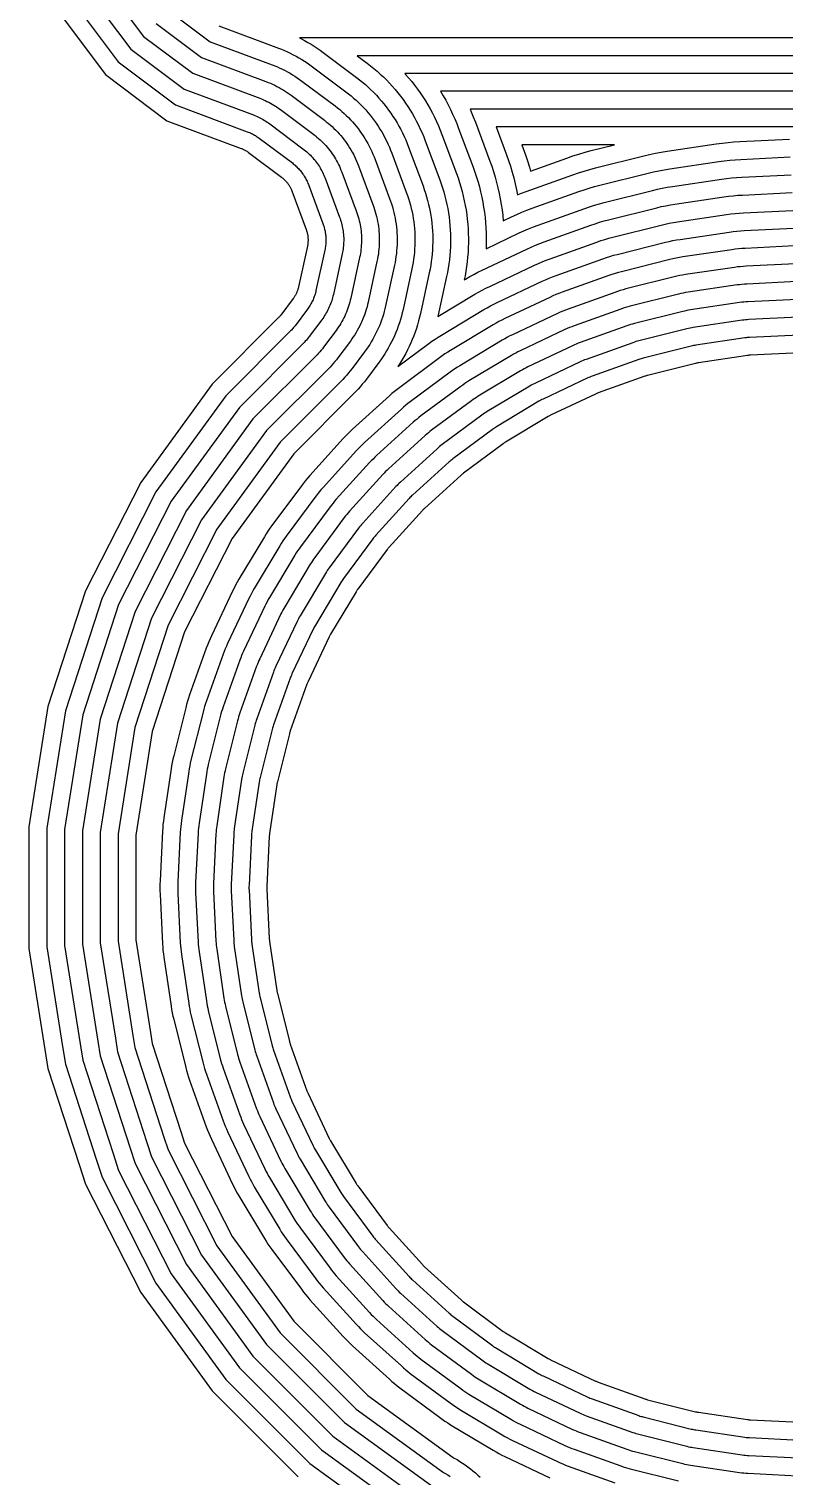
# Model space of a CAD drawing. Header units: metres. Extents: x 129.5 to 156.5, y -104.5 to -85.4.
# Drawn here: x 131.451 to 132.723, y -92.938 to -90.503 of the extents above; entities that cross this region are included whole.
import ezdxf

# ---------------------------------------------------------------- set-up
doc = ezdxf.new("R2010")
doc.units = ezdxf.units.M

msp = doc.modelspace()

# ---------------------------------------------------------------- linework, layer by layer
for points in [[(131.5557, -90.4471), (131.623, -90.537), (131.7129, -90.6043), (131.8295, -90.6477), (131.832, -90.6487), (131.8344, -90.6497), (131.8368, -90.6508), (131.8391, -90.6519), (131.8415, -90.653), (131.8438, -90.6543), (131.8461, -90.6555), (131.8483, -90.6569), (131.8506, -90.6583), (131.8527, -90.6597), (131.8549, -90.6612), (131.857, -90.6628), (131.9129, -90.7046), (131.9151, -90.7063), (131.9172, -90.708), (131.9193, -90.7098), (131.9213, -90.7116), (131.9233, -90.7135), (131.9253, -90.7154), (131.9272, -90.7174), (131.929, -90.7194), (131.9308, -90.7214), (131.9326, -90.7235), (131.9342, -90.7257), (131.9359, -90.7279), (131.9375, -90.7301), (131.939, -90.7324), (131.9405, -90.7347), (131.9419, -90.737), (131.9432, -90.7394), (131.9445, -90.7418), (131.9458, -90.7442), (131.9469, -90.7467), (131.948, -90.7492), (131.9491, -90.7517), (131.9501, -90.7542), (131.9745, -90.8197), (131.9754, -90.8223), (131.9763, -90.8249), (131.9771, -90.8275), (131.9778, -90.8301), (131.9785, -90.8328), (131.9791, -90.8354), (131.9796, -90.8381), (131.9801, -90.8408), (131.9805, -90.8435), (131.9808, -90.8462), (131.981, -90.8489), (131.9812, -90.8517), (131.9814, -90.8544), (131.9814, -90.8571), (131.9814, -90.8599), (131.9813, -90.8626), (131.9812, -90.8653), (131.981, -90.868), (131.9807, -90.8708), (131.9804, -90.8735), (131.9799, -90.8762), (131.9795, -90.8788), (131.9789, -90.8815), (131.9641, -90.9498), (131.9634, -90.9525), (131.9628, -90.9552), (131.962, -90.9579), (131.9612, -90.9605), (131.9603, -90.9631), (131.9593, -90.9657), (131.9583, -90.9683), (131.9572, -90.9708), (131.9561, -90.9734), (131.9548, -90.9759), (131.9536, -90.9783), (131.9522, -90.9807), (131.9508, -90.9831), (131.9494, -90.9855), (131.9479, -90.9878), (131.9463, -90.9901), (131.9446, -90.9923), (131.9235, -91.0206), (131.9219, -91.0227), (131.9203, -91.0247), (131.9186, -91.0267), (131.9168, -91.0287), (131.915, -91.0306), (131.9132, -91.0325), (131.8058, -91.1399), (131.691, -91.2978), (131.6024, -91.4718), (131.542, -91.6575), (131.5115, -91.8504), (131.5115, -92.0456), (131.5377, -92.211), (131.542, -92.2385), (131.5931, -92.3957), (131.6024, -92.4242), (131.691, -92.5982), (131.8058, -92.7561), (131.9439, -92.8942), (132.1018, -93.009)], [(131.5823, -90.4325), (131.6445, -90.5155), (131.7274, -90.5777), (131.84, -90.6196), (131.8431, -90.6208), (131.8462, -90.6221), (131.8492, -90.6235), (131.8523, -90.6249), (131.8552, -90.6264), (131.8582, -90.6279), (131.8611, -90.6296), (131.8639, -90.6313), (131.8668, -90.633), (131.8696, -90.6349), (131.8723, -90.6368), (131.875, -90.6387), (131.9309, -90.6806), (131.9337, -90.6827), (131.9364, -90.6849), (131.939, -90.6872), (131.9416, -90.6895), (131.9441, -90.6919), (131.9466, -90.6943), (131.949, -90.6968), (131.9514, -90.6994), (131.9537, -90.702), (131.9559, -90.7047), (131.958, -90.7074), (131.9601, -90.7102), (131.9621, -90.713), (131.9641, -90.7159), (131.966, -90.7188), (131.9677, -90.7218), (131.9695, -90.7248), (131.9711, -90.7279), (131.9727, -90.731), (131.9742, -90.7341), (131.9756, -90.7373), (131.9769, -90.7405), (131.9782, -90.7438), (132.0026, -90.8092), (132.0038, -90.8125), (132.0049, -90.8158), (132.0059, -90.8191), (132.0068, -90.8225), (132.0077, -90.8258), (132.0084, -90.8292), (132.0091, -90.8326), (132.0097, -90.8361), (132.0102, -90.8395), (132.0106, -90.843), (132.0109, -90.8464), (132.0112, -90.8499), (132.0114, -90.8534), (132.0114, -90.8568), (132.0114, -90.8603), (132.0113, -90.8638), (132.0111, -90.8673), (132.0109, -90.8707), (132.0105, -90.8742), (132.0101, -90.8776), (132.0095, -90.8811), (132.0089, -90.8845), (132.0082, -90.8879), (131.9934, -90.9562), (131.9926, -90.9596), (131.9917, -90.963), (131.9907, -90.9664), (131.9897, -90.9698), (131.9886, -90.9731), (131.9873, -90.9764), (131.986, -90.9797), (131.9847, -90.983), (131.9832, -90.9862), (131.9816, -90.9893), (131.98, -90.9925), (131.9783, -90.9956), (131.9765, -90.9986), (131.9747, -91.0016), (131.9727, -91.0046), (131.9707, -91.0075), (131.9687, -91.0103), (131.9475, -91.0386), (131.9455, -91.0412), (131.9434, -91.0438), (131.9412, -91.0464), (131.939, -91.0488), (131.9368, -91.0513), (131.9344, -91.0537), (131.8287, -91.1594), (131.7167, -91.3136), (131.6302, -91.4833), (131.5713, -91.6645), (131.5415, -91.8527), (131.5415, -92.0433), (131.5673, -92.2063), (131.5713, -92.2315), (131.6217, -92.3864), (131.6302, -92.4127), (131.7167, -92.5824), (131.8287, -92.7366), (131.9634, -92.8713), (132.1176, -92.9833)], [(131.5025, -90.4761), (131.5802, -90.5798), (131.6839, -90.6575), (131.8086, -90.704), (131.8097, -90.7044), (131.8108, -90.7048), (131.8119, -90.7053), (131.8129, -90.7058), (131.814, -90.7064), (131.815, -90.7069), (131.8161, -90.7075), (131.8171, -90.7081), (131.8181, -90.7087), (131.8191, -90.7094), (131.8201, -90.7101), (131.821, -90.7108), (131.877, -90.7527), (131.878, -90.7534), (131.8789, -90.7542), (131.8799, -90.755), (131.8808, -90.7558), (131.8817, -90.7567), (131.8826, -90.7575), (131.8835, -90.7584), (131.8843, -90.7594), (131.8851, -90.7603), (131.8859, -90.7612), (131.8867, -90.7622), (131.8874, -90.7632), (131.8881, -90.7642), (131.8888, -90.7653), (131.8895, -90.7663), (131.8901, -90.7674), (131.8908, -90.7684), (131.8913, -90.7695), (131.8919, -90.7706), (131.8924, -90.7718), (131.8929, -90.7729), (131.8934, -90.774), (131.8939, -90.7752), (131.9183, -90.8407), (131.9187, -90.8418), (131.9191, -90.843), (131.9195, -90.8442), (131.9198, -90.8454), (131.9201, -90.8466), (131.9204, -90.8478), (131.9206, -90.849), (131.9208, -90.8503), (131.921, -90.8515), (131.9211, -90.8527), (131.9213, -90.854), (131.9213, -90.8552), (131.9214, -90.8564), (131.9214, -90.8577), (131.9214, -90.8589), (131.9214, -90.8602), (131.9213, -90.8614), (131.9212, -90.8626), (131.9211, -90.8639), (131.9209, -90.8651), (131.9208, -90.8663), (131.9205, -90.8676), (131.9203, -90.8688), (131.9054, -90.937), (131.9052, -90.9383), (131.9048, -90.9395), (131.9045, -90.9407), (131.9041, -90.9419), (131.9037, -90.9431), (131.9033, -90.9443), (131.9028, -90.9455), (131.9023, -90.9466), (131.9018, -90.9478), (131.9012, -90.9489), (131.9007, -90.95), (131.9001, -90.9511), (131.8994, -90.9522), (131.8988, -90.9533), (131.8981, -90.9543), (131.8974, -90.9554), (131.8966, -90.9564), (131.8755, -90.9846), (131.8747, -90.9856), (131.874, -90.9865), (131.8732, -90.9874), (131.8724, -90.9883), (131.8716, -90.9892), (131.8708, -90.99), (131.76, -91.1008), (131.6397, -91.2664), (131.5468, -91.4488), (131.4835, -91.6435), (131.4515, -91.8456), (131.4515, -92.0504), (131.4784, -92.2204), (131.4835, -92.2525), (131.5361, -92.4142), (131.5468, -92.4472), (131.6397, -92.6296), (131.76, -92.7952), (131.9048, -92.94)], [(131.5291, -90.4616), (131.6016, -90.5584), (131.6984, -90.6309), (131.819, -90.6759), (131.8208, -90.6765), (131.8226, -90.6773), (131.8243, -90.678), (131.826, -90.6789), (131.8277, -90.6797), (131.8294, -90.6806), (131.8311, -90.6815), (131.8327, -90.6825), (131.8343, -90.6835), (131.8359, -90.6846), (131.8375, -90.6856), (131.839, -90.6868), (131.895, -90.7286), (131.8965, -90.7298), (131.8981, -90.7311), (131.8996, -90.7324), (131.9011, -90.7337), (131.9025, -90.7351), (131.9039, -90.7365), (131.9053, -90.7379), (131.9067, -90.7394), (131.908, -90.7409), (131.9092, -90.7424), (131.9105, -90.7439), (131.9116, -90.7455), (131.9128, -90.7472), (131.9139, -90.7488), (131.915, -90.7505), (131.916, -90.7522), (131.917, -90.7539), (131.9179, -90.7557), (131.9188, -90.7574), (131.9197, -90.7592), (131.9205, -90.761), (131.9213, -90.7629), (131.922, -90.7647), (131.9464, -90.8302), (131.9471, -90.8321), (131.9477, -90.8339), (131.9483, -90.8358), (131.9488, -90.8378), (131.9493, -90.8397), (131.9497, -90.8416), (131.9501, -90.8436), (131.9504, -90.8455), (131.9507, -90.8475), (131.951, -90.8495), (131.9512, -90.8514), (131.9513, -90.8534), (131.9514, -90.8554), (131.9514, -90.8574), (131.9514, -90.8594), (131.9514, -90.8614), (131.9513, -90.8634), (131.9511, -90.8653), (131.9509, -90.8673), (131.9507, -90.8693), (131.9504, -90.8712), (131.95, -90.8732), (131.9496, -90.8751), (131.9348, -90.9434), (131.9343, -90.9454), (131.9338, -90.9473), (131.9332, -90.9493), (131.9326, -90.9512), (131.932, -90.9531), (131.9313, -90.955), (131.9306, -90.9569), (131.9298, -90.9587), (131.9289, -90.9606), (131.928, -90.9624), (131.9271, -90.9642), (131.9261, -90.9659), (131.9251, -90.9677), (131.9241, -90.9694), (131.923, -90.9711), (131.9218, -90.9727), (131.9206, -90.9744), (131.8995, -91.0026), (131.8983, -91.0041), (131.8971, -91.0056), (131.8959, -91.0071), (131.8946, -91.0085), (131.8933, -91.0099), (131.892, -91.0112), (131.7829, -91.1203), (131.6654, -91.2821), (131.5746, -91.4603), (131.5128, -91.6505), (131.4815, -91.848), (131.4815, -92.048), (131.5081, -92.2157), (131.5128, -92.2455), (131.5646, -92.4049), (131.5746, -92.4357), (131.6654, -92.6139), (131.7829, -92.7757), (131.9243, -92.9171), (132.0861, -93.0346)], [(131.6873, -90.4727), (131.7565, -90.5245), (131.861, -90.5634), (131.8654, -90.5651), (131.8698, -90.567), (131.8742, -90.5689), (131.8785, -90.5709), (131.8827, -90.573), (131.8869, -90.5753), (131.8911, -90.5776), (131.8952, -90.58), (131.8992, -90.5826), (131.9032, -90.5852), (131.9071, -90.5879), (131.9109, -90.5907), (131.9669, -90.6326), (131.9708, -90.6356), (131.9747, -90.6387), (131.9785, -90.6419), (131.9822, -90.6452), (131.9858, -90.6486), (131.9893, -90.6521), (131.9928, -90.6557), (131.9961, -90.6594), (131.9994, -90.6631), (132.0025, -90.6669), (132.0056, -90.6708), (132.0086, -90.6748), (132.0115, -90.6789), (132.0143, -90.683), (132.0169, -90.6872), (132.0195, -90.6914), (132.022, -90.6957), (132.0243, -90.7001), (132.0266, -90.7045), (132.0287, -90.709), (132.0307, -90.7136), (132.0326, -90.7182), (132.0344, -90.7228), (132.0588, -90.7883), (132.0605, -90.7929), (132.0621, -90.7976), (132.0635, -90.8024), (132.0648, -90.8072), (132.066, -90.812), (132.0671, -90.8168), (132.0681, -90.8217), (132.0689, -90.8266), (132.0697, -90.8315), (132.0703, -90.8365), (132.0707, -90.8414), (132.0711, -90.8464), (132.0713, -90.8513), (132.0714, -90.8563), (132.0714, -90.8612), (132.0713, -90.8662), (132.071, -90.8712), (132.0706, -90.8761), (132.0701, -90.8811), (132.0695, -90.886), (132.0687, -90.8909), (132.0679, -90.8958), (132.0669, -90.9007), (132.052, -90.9689), (132.0509, -90.9738), (132.0496, -90.9787), (132.0482, -90.9836), (132.0467, -90.9884), (132.0451, -90.9932), (132.0434, -90.9979), (132.0415, -91.0026), (132.0395, -91.0072), (132.0374, -91.0118), (132.0352, -91.0163), (132.0329, -91.0208), (132.0305, -91.0252), (132.0279, -91.0296), (132.0253, -91.0338), (132.0225, -91.0381), (132.0197, -91.0422), (132.0167, -91.0463), (131.9955, -91.0745), (131.9926, -91.0783), (131.9897, -91.082), (131.9866, -91.0856), (131.9834, -91.0892), (131.9802, -91.0927), (131.9769, -91.0961), (131.8744, -91.1985), (131.768, -91.345), (131.6858, -91.5064), (131.6298, -91.6786), (131.6015, -91.8575), (131.6015, -92.0385), (131.6266, -92.1969), (131.6298, -92.2174), (131.6787, -92.3679), (131.6858, -92.3896), (131.768, -92.551), (131.8744, -92.6975), (132.0025, -92.8256), (132.1495, -92.9324), (132.1527, -92.9341), (132.1568, -92.9365), (132.1608, -92.939)], [(131.6659, -90.4941), (131.742, -90.5511), (131.8505, -90.5915), (131.8543, -90.593), (131.858, -90.5945), (131.8617, -90.5962), (131.8654, -90.5979), (131.869, -90.5997), (131.8726, -90.6016), (131.8761, -90.6036), (131.8796, -90.6056), (131.883, -90.6078), (131.8864, -90.61), (131.8897, -90.6123), (131.893, -90.6147), (131.9489, -90.6566), (131.9522, -90.6592), (131.9555, -90.6618), (131.9587, -90.6645), (131.9619, -90.6674), (131.965, -90.6703), (131.968, -90.6732), (131.9709, -90.6763), (131.9737, -90.6794), (131.9765, -90.6826), (131.9792, -90.6858), (131.9818, -90.6891), (131.9844, -90.6925), (131.9868, -90.6959), (131.9892, -90.6994), (131.9914, -90.703), (131.9936, -90.7066), (131.9957, -90.7103), (131.9977, -90.714), (131.9996, -90.7178), (132.0014, -90.7216), (132.0032, -90.7254), (132.0048, -90.7293), (132.0063, -90.7333), (132.0307, -90.7987), (132.0321, -90.8027), (132.0335, -90.8067), (132.0347, -90.8108), (132.0358, -90.8148), (132.0368, -90.8189), (132.0378, -90.823), (132.0386, -90.8272), (132.0393, -90.8313), (132.0399, -90.8355), (132.0404, -90.8397), (132.0408, -90.8439), (132.0411, -90.8481), (132.0413, -90.8523), (132.0414, -90.8566), (132.0414, -90.8608), (132.0413, -90.865), (132.0411, -90.8692), (132.0407, -90.8734), (132.0403, -90.8776), (132.0398, -90.8818), (132.0391, -90.886), (132.0384, -90.8901), (132.0375, -90.8943), (132.0227, -90.9626), (132.0217, -90.9667), (132.0207, -90.9709), (132.0195, -90.975), (132.0182, -90.9791), (132.0168, -90.9831), (132.0154, -90.9872), (132.0138, -90.9911), (132.0121, -90.9951), (132.0103, -90.999), (132.0084, -91.0028), (132.0065, -91.0066), (132.0044, -91.0104), (132.0022, -91.0141), (132, -91.0177), (131.9976, -91.0213), (131.9952, -91.0248), (131.9927, -91.0283), (131.9715, -91.0565), (131.9691, -91.0598), (131.9665, -91.0629), (131.9639, -91.066), (131.9612, -91.069), (131.9585, -91.072), (131.9556, -91.0749), (131.8516, -91.179), (131.7423, -91.3293), (131.658, -91.4948), (131.6006, -91.6716), (131.5715, -91.8551), (131.5715, -92.0409), (131.597, -92.2016), (131.6006, -92.2244), (131.6502, -92.3771), (131.658, -92.4012), (131.7423, -92.5667), (131.8516, -92.717), (131.983, -92.8484), (132.1335, -92.9578)], [(131.771, -90.4979), (131.8715, -90.5353), (131.8766, -90.5373), (131.8816, -90.5394), (131.8866, -90.5416), (131.8916, -90.5439), (131.8965, -90.5464), (131.9013, -90.5489), (131.9061, -90.5516), (131.9108, -90.5544), (131.9154, -90.5573), (131.92, -90.5603), (131.9245, -90.5635), (131.9289, -90.5667), (131.9848, -90.6086), (131.9894, -90.612), (131.9938, -90.6156), (131.9982, -90.6193), (132.0024, -90.6231), (132.0066, -90.627), (132.0107, -90.6311), (132.0146, -90.6352), (132.0185, -90.6394), (132.0222, -90.6437), (132.0259, -90.6481), (132.0294, -90.6526), (132.0328, -90.6571), (132.0361, -90.6618), (132.0393, -90.6665), (132.0424, -90.6714), (132.0454, -90.6762), (132.0482, -90.6812), (132.0509, -90.6862), (132.0535, -90.6913), (132.0559, -90.6965), (132.0583, -90.7017), (132.0605, -90.707), (132.0625, -90.7123), (132.0869, -90.7778), (132.0889, -90.7831), (132.0907, -90.7886), (132.0923, -90.794), (132.0938, -90.7995), (132.0952, -90.8051), (132.0965, -90.8107), (132.0976, -90.8163), (132.0986, -90.8219), (132.0994, -90.8275), (132.1001, -90.8332), (132.1006, -90.8389), (132.101, -90.8446), (132.1013, -90.8503), (132.1014, -90.856), (132.1014, -90.8617), (132.1012, -90.8674), (132.1009, -90.8731), (132.1005, -90.8788), (132.0999, -90.8845), (132.0992, -90.8902), (132.0983, -90.8958), (132.0973, -90.9014), (132.0962, -90.907), (132.0813, -90.9753), (132.08, -90.981), (132.0786, -90.9866), (132.077, -90.9921), (132.0753, -90.9977), (132.0734, -91.0032), (132.0714, -91.0086), (132.0693, -91.014), (132.067, -91.0193), (132.0646, -91.0246), (132.062, -91.0298), (132.0594, -91.0349), (132.0566, -91.04), (132.0536, -91.045), (132.0506, -91.0499), (132.0474, -91.0548), (132.0441, -91.0596), (132.0407, -91.0643), (132.0196, -91.0925), (132.0162, -91.0968), (132.0128, -91.1011), (132.0093, -91.1053), (132.0056, -91.1094), (132.0019, -91.1134), (131.9981, -91.1173), (131.8973, -91.218), (131.7937, -91.3607), (131.7136, -91.5179), (131.6591, -91.6856), (131.6315, -91.8598), (131.6315, -92.0362), (131.6562, -92.1922), (131.6591, -92.2104), (131.7072, -92.3586), (131.7136, -92.3781), (131.7937, -92.5353), (131.8973, -92.678), (132.022, -92.8027), (132.1657, -92.907), (132.1675, -92.9081), (132.1723, -92.9108), (132.1769, -92.9137), (132.1815, -92.9167), (132.186, -92.9198), (132.1904, -92.923), (132.1948, -92.9263), (132.1991, -92.9297), (132.2033, -92.9333), (132.2074, -92.9369), (132.2114, -92.9406)], [(131.9068, -90.518), (131.9102, -90.5197), (131.9157, -90.5226), (131.9211, -90.5256), (131.9264, -90.5288), (131.9316, -90.5321), (131.9368, -90.5355), (131.9419, -90.539), (131.9469, -90.5427), (132.0028, -90.5845), (132.0079, -90.5885), (132.013, -90.5925), (132.0179, -90.5967), (132.0227, -90.601), (132.0274, -90.6054), (132.032, -90.61), (132.0365, -90.6146), (132.0408, -90.6194), (132.0451, -90.6243), (132.0492, -90.6292), (132.0532, -90.6343), (132.0571, -90.6395), (132.0608, -90.6447), (132.0644, -90.6501), (132.0679, -90.6555), (132.0712, -90.6611), (132.0744, -90.6667), (132.0775, -90.6723), (132.0804, -90.6781), (132.0832, -90.6839), (132.0858, -90.6898), (132.0883, -90.6958), (132.0906, -90.7018), (132.115, -90.7673), (132.1172, -90.7734), (132.1193, -90.7795), (132.1211, -90.7857), (132.1228, -90.7919), (132.1244, -90.7982), (132.1258, -90.8045), (132.1271, -90.8108), (132.1282, -90.8172), (132.1291, -90.8235), (132.1299, -90.8299), (132.1305, -90.8364), (132.131, -90.8428), (132.1313, -90.8493), (132.1314, -90.8557), (132.1314, -90.8622), (132.1312, -90.8686), (132.1309, -90.8751), (132.1304, -90.8815), (132.1297, -90.8879), (132.1289, -90.8943), (132.1279, -90.9007), (132.1268, -90.9071), (132.1255, -90.9134), (132.1106, -90.9817), (132.1092, -90.9881), (132.1075, -90.9944), (132.1057, -91.0007), (132.1038, -91.007), (132.1017, -91.0132), (132.0994, -91.0193), (132.097, -91.0254), (132.0944, -91.0314), (132.0917, -91.0374), (132.0888, -91.0433), (132.0858, -91.0491), (132.0827, -91.0548), (132.0793, -91.0605), (132.0759, -91.0661), (132.0725, -91.0713), (132.1249, -91.0324), (132.1301, -91.0287), (132.1353, -91.0251), (132.1407, -91.0216), (132.1461, -91.0182), (132.2176, -90.9754), (132.2232, -90.9721), (132.2287, -90.9691), (132.2344, -90.9661), (132.2401, -90.9633), (132.3156, -90.9277), (132.3214, -90.925), (132.3272, -90.9225), (132.3331, -90.9201), (132.3391, -90.9179), (132.4177, -90.8898), (132.4237, -90.8877), (132.4298, -90.8858), (132.4359, -90.884), (132.4421, -90.8824), (132.523, -90.8621), (132.5292, -90.8607), (132.5354, -90.8593), (132.5417, -90.8582), (132.548, -90.8571), (132.6305, -90.8449), (132.6369, -90.844), (132.6432, -90.8433), (132.6496, -90.8428), (132.6559, -90.8424), (132.7392, -90.8383)], [(133.5972, -90.518), (131.9068, -90.518)], [(132.0041, -90.548), (132.0208, -90.5605), (132.0265, -90.5649), (132.0321, -90.5694), (132.0376, -90.5741), (132.043, -90.5789), (132.0482, -90.5838), (132.0533, -90.5889), (132.0583, -90.5941), (132.0632, -90.5994), (132.0679, -90.6048), (132.0725, -90.6104), (132.077, -90.616), (132.0813, -90.6218), (132.0855, -90.6277), (132.0895, -90.6336), (132.0934, -90.6397), (132.0971, -90.6459), (132.1007, -90.6521), (132.1041, -90.6585), (132.1073, -90.6649), (132.1104, -90.6714), (132.1134, -90.678), (132.1161, -90.6846), (132.1187, -90.6913), (132.1431, -90.7568), (132.1456, -90.7636), (132.1478, -90.7704), (132.1499, -90.7773), (132.1519, -90.7842), (132.1536, -90.7912), (132.1552, -90.7983), (132.1566, -90.8053), (132.1578, -90.8124), (132.1589, -90.8195), (132.1597, -90.8267), (132.1604, -90.8339), (132.1609, -90.841), (132.1613, -90.8482), (132.1614, -90.8554), (132.1614, -90.8626), (132.1612, -90.8698), (132.1608, -90.877), (132.1603, -90.8842), (132.1595, -90.8914), (132.1586, -90.8985), (132.1575, -90.9056), (132.1562, -90.9127), (132.1548, -90.9198), (132.1402, -90.9868), (132.2022, -90.9496), (132.2084, -90.946), (132.2146, -90.9426), (132.2209, -90.9393), (132.2273, -90.9362), (132.3027, -90.9005), (132.3092, -90.8976), (132.3157, -90.8948), (132.3223, -90.8921), (132.329, -90.8897), (132.4076, -90.8616), (132.4143, -90.8592), (132.4211, -90.8571), (132.4279, -90.8551), (132.4348, -90.8533), (132.5157, -90.833), (132.5226, -90.8314), (132.5296, -90.8299), (132.5366, -90.8286), (132.5436, -90.8275), (132.6261, -90.8152), (132.6332, -90.8143), (132.6403, -90.8135), (132.6474, -90.8129), (132.6545, -90.8124), (132.7378, -90.8083)], [(133.4927, -90.548), (132.0041, -90.548)], [(132.0843, -90.578), (132.0856, -90.5794), (132.0908, -90.5854), (132.0959, -90.5915), (132.1008, -90.5977), (132.1055, -90.6041), (132.1102, -90.6106), (132.1146, -90.6172), (132.1189, -90.6239), (132.123, -90.6307), (132.1269, -90.6376), (132.1307, -90.6446), (132.1343, -90.6517), (132.1377, -90.6588), (132.1409, -90.6661), (132.144, -90.6734), (132.1468, -90.6809), (132.1713, -90.7463), (132.1739, -90.7538), (132.1764, -90.7613), (132.1787, -90.7689), (132.1809, -90.7766), (132.1828, -90.7843), (132.1845, -90.7921), (132.1861, -90.7999), (132.1874, -90.8077), (132.1886, -90.8156), (132.1895, -90.8234), (132.1903, -90.8314), (132.1909, -90.8393), (132.1912, -90.8472), (132.1914, -90.8552), (132.1914, -90.8631), (132.1912, -90.8711), (132.1908, -90.879), (132.1901, -90.8869), (132.1893, -90.8948), (132.1883, -90.9027), (132.1871, -90.9106), (132.1857, -90.9184), (132.1843, -90.9254), (132.1868, -90.9239), (132.1936, -90.9199), (132.2005, -90.9162), (132.2074, -90.9125), (132.2145, -90.9091), (132.2899, -90.8734), (132.297, -90.8702), (132.3043, -90.8671), (132.3116, -90.8641), (132.3189, -90.8614), (132.3975, -90.8333), (132.4049, -90.8308), (132.4124, -90.8284), (132.4199, -90.8262), (132.4275, -90.8242), (132.5084, -90.8039), (132.5161, -90.8021), (132.5237, -90.8005), (132.5315, -90.799), (132.5392, -90.7978), (132.6217, -90.7856), (132.6295, -90.7845), (132.6373, -90.7836), (132.6451, -90.783), (132.653, -90.7825), (132.7363, -90.7784)], [(133.4242, -90.578), (132.0843, -90.578)], [(133.3643, -90.608), (132.1443, -90.608), (132.1444, -90.608), (132.1488, -90.6155), (132.1532, -90.623), (132.1573, -90.6307), (132.1612, -90.6384), (132.1649, -90.6463), (132.1685, -90.6542), (132.1718, -90.6623), (132.1749, -90.6704), (132.1994, -90.7358), (132.2023, -90.744), (132.205, -90.7523), (132.2076, -90.7606), (132.2099, -90.769), (132.212, -90.7774), (132.2139, -90.7859), (132.2156, -90.7944), (132.2171, -90.803), (132.2183, -90.8116), (132.2194, -90.8202), (132.2202, -90.8288), (132.2208, -90.8375), (132.2212, -90.8462), (132.2214, -90.8549), (132.2214, -90.8636), (132.2211, -90.8723), (132.2211, -90.8728), (132.2771, -90.8463), (132.2849, -90.8427), (132.2928, -90.8393), (132.3008, -90.8362), (132.3088, -90.8332), (132.3873, -90.8051), (132.3955, -90.8023), (132.4037, -90.7997), (132.4119, -90.7973), (132.4202, -90.7951), (132.5011, -90.7748), (132.5095, -90.7728), (132.5179, -90.7711), (132.5263, -90.7695), (132.5348, -90.7681), (132.6173, -90.7559), (132.6258, -90.7547), (132.6344, -90.7538), (132.6429, -90.753), (132.6515, -90.7525), (132.7348, -90.7484)], [(133.3085, -90.638), (132.1941, -90.638), (132.196, -90.6424), (132.1996, -90.6511), (132.2031, -90.6599), (132.2275, -90.7253), (132.2307, -90.7342), (132.2336, -90.7432), (132.2364, -90.7522), (132.2389, -90.7613), (132.2412, -90.7705), (132.2432, -90.7797), (132.2451, -90.7889), (132.2467, -90.7982), (132.2481, -90.8076), (132.2492, -90.8169), (132.2501, -90.8259), (132.2642, -90.8192), (132.2727, -90.8153), (132.2813, -90.8116), (132.29, -90.8082), (132.2987, -90.8049), (132.3772, -90.7768), (132.3861, -90.7738), (132.3949, -90.771), (132.4039, -90.7684), (132.4129, -90.766), (132.4938, -90.7457), (132.5029, -90.7436), (132.512, -90.7416), (132.5212, -90.7399), (132.5304, -90.7384), (132.6129, -90.7262), (132.6222, -90.725), (132.6314, -90.7239), (132.6407, -90.7231), (132.65, -90.7226), (132.7334, -90.7185)], [(133.2608, -90.668), (132.2381, -90.668), (132.2556, -90.7149), (132.259, -90.7244), (132.2622, -90.7341), (132.2652, -90.7439), (132.2679, -90.7537), (132.2704, -90.7635), (132.2726, -90.7735), (132.2743, -90.7821), (132.2792, -90.7802), (132.2886, -90.7767), (132.3671, -90.7486), (132.3766, -90.7453), (132.3862, -90.7423), (132.3959, -90.7395), (132.4056, -90.7369), (132.4866, -90.7166), (132.4963, -90.7143), (132.5062, -90.7122), (132.5161, -90.7104), (132.526, -90.7088), (132.6085, -90.6965), (132.6185, -90.6952), (132.6285, -90.6941), (132.6385, -90.6932), (132.6486, -90.6926), (132.7319, -90.6885)], [(132.2813, -90.698), (132.2837, -90.7044), (132.2874, -90.7147), (132.2908, -90.725), (132.294, -90.7355), (132.2959, -90.7422), (132.357, -90.7203), (132.3672, -90.7168), (132.3775, -90.7135), (132.3879, -90.7105), (132.3983, -90.7078), (132.4374, -90.698), (132.2813, -90.698)], [(132.7407, -90.8683), (132.6574, -90.8724), (132.6518, -90.8727), (132.6461, -90.8732), (132.6405, -90.8738), (132.6349, -90.8746), (132.5524, -90.8868), (132.5469, -90.8877), (132.5413, -90.8888), (132.5358, -90.8899), (132.5303, -90.8912), (132.4494, -90.9115), (132.4439, -90.9129), (132.4385, -90.9145), (132.4331, -90.9162), (132.4278, -90.918), (132.3492, -90.9461), (132.3439, -90.9481), (132.3387, -90.9502), (132.3335, -90.9524), (132.3284, -90.9548), (132.253, -90.9904), (132.2479, -90.9929), (132.2429, -90.9955), (132.2379, -90.9982), (132.2331, -91.0011), (132.1615, -91.044), (132.1567, -91.0469), (132.152, -91.05), (132.1473, -91.0532), (132.1428, -91.0565), (132.0758, -91.1062), (132.0713, -91.1096), (132.0669, -91.1131), (132.0625, -91.1168), (132.0583, -91.1205), (131.9965, -91.1765), (131.9924, -91.1804), (131.9883, -91.1843), (131.9844, -91.1884), (131.9805, -91.1925), (131.9245, -91.2543), (131.9208, -91.2585), (131.9171, -91.2629), (131.9136, -91.2673), (131.9102, -91.2718), (131.8605, -91.3388), (131.8572, -91.3433), (131.854, -91.348), (131.8509, -91.3527), (131.848, -91.3575), (131.8051, -91.4291), (131.8022, -91.4339), (131.7995, -91.4389), (131.7969, -91.4439), (131.7944, -91.449), (131.7588, -91.5244), (131.7564, -91.5295), (131.7542, -91.5347), (131.7521, -91.5399), (131.7501, -91.5452), (131.722, -91.6238), (131.7202, -91.6291), (131.7185, -91.6345), (131.7169, -91.6399), (131.7155, -91.6454), (131.6952, -91.7263), (131.6939, -91.7318), (131.6928, -91.7373), (131.6917, -91.7429), (131.6908, -91.7484), (131.6786, -91.8309), (131.6778, -91.8365), (131.6772, -91.8421), (131.6767, -91.8478), (131.6764, -91.8534), (131.6723, -91.9367), (131.6721, -91.9424), (131.672, -91.948), (131.6721, -91.9536), (131.6723, -91.9593), (131.6764, -92.0426), (131.6767, -92.0482), (131.6772, -92.0539), (131.6778, -92.0595), (131.6786, -92.0651), (131.6908, -92.1476), (131.6917, -92.1531), (131.6928, -92.1587), (131.6939, -92.1642), (131.6952, -92.1697), (131.7155, -92.2506), (131.7169, -92.2561), (131.7185, -92.2615), (131.7202, -92.2669), (131.722, -92.2722), (131.7501, -92.3508), (131.7521, -92.3561), (131.7542, -92.3613), (131.7564, -92.3665), (131.7588, -92.3716), (131.7944, -92.447), (131.7969, -92.4521), (131.7995, -92.4571), (131.8022, -92.4621), (131.8051, -92.4669), (131.848, -92.5385), (131.8509, -92.5433), (131.854, -92.548), (131.8572, -92.5527), (131.8605, -92.5572), (131.9102, -92.6242), (131.9136, -92.6287), (131.9171, -92.6331), (131.9208, -92.6375), (131.9245, -92.6417), (131.9805, -92.7035), (131.9844, -92.7076), (131.9883, -92.7117), (131.9924, -92.7156), (131.9965, -92.7195), (132.0583, -92.7755), (132.0625, -92.7792), (132.0669, -92.7829), (132.0713, -92.7864), (132.0758, -92.7898), (132.1428, -92.8395), (132.1473, -92.8428), (132.152, -92.846), (132.1567, -92.8491), (132.1615, -92.852), (132.2331, -92.8949), (132.2379, -92.8978), (132.2429, -92.9005), (132.2479, -92.9031), (132.253, -92.9056), (132.3284, -92.9412)], [(132.7422, -90.8982), (132.6589, -90.9023), (132.654, -90.9026), (132.6491, -90.9031), (132.6442, -90.9036), (132.6393, -90.9043), (132.5568, -90.9165), (132.552, -90.9173), (132.5472, -90.9182), (132.5424, -90.9192), (132.5376, -90.9203), (132.4567, -90.9406), (132.4519, -90.9418), (132.4472, -90.9432), (132.4425, -90.9447), (132.4379, -90.9463), (132.3593, -90.9744), (132.3547, -90.9761), (132.3502, -90.9779), (132.3457, -90.9799), (132.3412, -90.9819), (132.2658, -91.0176), (132.2614, -91.0197), (132.257, -91.022), (132.2527, -91.0243), (132.2485, -91.0268), (132.1769, -91.0697), (132.1728, -91.0723), (132.1687, -91.075), (132.1646, -91.0777), (132.1606, -91.0806), (132.0936, -91.1303), (132.0897, -91.1333), (132.0859, -91.1363), (132.0821, -91.1395), (132.0785, -91.1428), (132.0166, -91.1988), (132.0131, -91.2021), (132.0095, -91.2055), (132.0061, -91.2091), (132.0028, -91.2126), (131.9468, -91.2745), (131.9435, -91.2781), (131.9403, -91.2819), (131.9373, -91.2857), (131.9343, -91.2896), (131.8846, -91.3566), (131.8817, -91.3606), (131.879, -91.3647), (131.8763, -91.3688), (131.8737, -91.3729), (131.8308, -91.4445), (131.8283, -91.4487), (131.826, -91.453), (131.8237, -91.4574), (131.8216, -91.4618), (131.7859, -91.5372), (131.7839, -91.5417), (131.7819, -91.5462), (131.7801, -91.5507), (131.7784, -91.5553), (131.7503, -91.6339), (131.7487, -91.6385), (131.7472, -91.6432), (131.7458, -91.6479), (131.7446, -91.6527), (131.7243, -91.7336), (131.7232, -91.7384), (131.7222, -91.7432), (131.7213, -91.748), (131.7205, -91.7528), (131.7083, -91.8353), (131.7076, -91.8402), (131.7071, -91.8451), (131.7066, -91.85), (131.7063, -91.8549), (131.7022, -91.9382), (131.7021, -91.9431), (131.702, -91.948), (131.7021, -91.9529), (131.7022, -91.9578), (131.7063, -92.0411), (131.7066, -92.046), (131.7071, -92.0509), (131.7076, -92.0558), (131.7083, -92.0607), (131.7205, -92.1432), (131.7213, -92.148), (131.7222, -92.1528), (131.7232, -92.1576), (131.7243, -92.1624), (131.7446, -92.2433), (131.7458, -92.2481), (131.7472, -92.2528), (131.7487, -92.2575), (131.7503, -92.2621), (131.7784, -92.3407), (131.7801, -92.3453), (131.7819, -92.3498), (131.7839, -92.3543), (131.7859, -92.3588), (131.8216, -92.4342), (131.8237, -92.4386), (131.826, -92.443), (131.8283, -92.4473), (131.8308, -92.4515), (131.8737, -92.5231), (131.8763, -92.5272), (131.879, -92.5313), (131.8817, -92.5354), (131.8846, -92.5394), (131.9343, -92.6064), (131.9373, -92.6103), (131.9403, -92.6141), (131.9435, -92.6179), (131.9468, -92.6215), (132.0028, -92.6834), (132.0061, -92.6869), (132.0095, -92.6905), (132.0131, -92.6939), (132.0166, -92.6972), (132.0785, -92.7532), (132.0821, -92.7565), (132.0859, -92.7597), (132.0897, -92.7627), (132.0936, -92.7657), (132.1606, -92.8154), (132.1646, -92.8183), (132.1687, -92.821), (132.1728, -92.8237), (132.1769, -92.8263), (132.2485, -92.8692), (132.2527, -92.8717), (132.257, -92.874), (132.2614, -92.8763), (132.2658, -92.8784), (132.3412, -92.9141), (132.3457, -92.9161), (132.3502, -92.9181), (132.3547, -92.9199), (132.3593, -92.9216)], [(132.7437, -90.9282), (132.6603, -90.9323), (132.6562, -90.9326), (132.652, -90.9329), (132.6479, -90.9334), (132.6437, -90.9339), (132.5612, -90.9462), (132.5571, -90.9468), (132.553, -90.9476), (132.5489, -90.9485), (132.5449, -90.9494), (132.464, -90.9697), (132.4599, -90.9708), (132.4559, -90.9719), (132.4519, -90.9732), (132.448, -90.9745), (132.3694, -91.0026), (132.3655, -91.0041), (132.3617, -91.0056), (132.3578, -91.0073), (132.354, -91.009), (132.2786, -91.0447), (132.2749, -91.0465), (132.2712, -91.0484), (132.2675, -91.0505), (132.2639, -91.0526), (132.1924, -91.0954), (132.1888, -91.0976), (132.1853, -91.0999), (132.1819, -91.1023), (132.1785, -91.1047), (132.1115, -91.1544), (132.1082, -91.1569), (132.1049, -91.1595), (132.1017, -91.1622), (132.0986, -91.165), (132.0368, -91.221), (132.0337, -91.2238), (132.0308, -91.2268), (132.0278, -91.2297), (132.025, -91.2328), (131.969, -91.2946), (131.9662, -91.2977), (131.9635, -91.3009), (131.9609, -91.3042), (131.9584, -91.3075), (131.9087, -91.3745), (131.9063, -91.3779), (131.9039, -91.3813), (131.9016, -91.3848), (131.8994, -91.3884), (131.8566, -91.4599), (131.8545, -91.4635), (131.8524, -91.4672), (131.8505, -91.4709), (131.8487, -91.4746), (131.813, -91.55), (131.8113, -91.5538), (131.8096, -91.5577), (131.8081, -91.5615), (131.8066, -91.5654), (131.7785, -91.644), (131.7772, -91.6479), (131.7759, -91.6519), (131.7748, -91.6559), (131.7737, -91.66), (131.7534, -91.7409), (131.7525, -91.7449), (131.7516, -91.749), (131.7508, -91.7531), (131.7502, -91.7572), (131.7379, -91.8397), (131.7374, -91.8439), (131.7369, -91.848), (131.7366, -91.8522), (131.7363, -91.8563), (131.7322, -91.9397), (131.7321, -91.9438), (131.732, -91.948), (131.7321, -91.9522), (131.7322, -91.9563), (131.7363, -92.0397), (131.7366, -92.0438), (131.7369, -92.048), (131.7374, -92.0521), (131.7379, -92.0563), (131.7502, -92.1388), (131.7508, -92.1429), (131.7516, -92.147), (131.7525, -92.1511), (131.7534, -92.1551), (131.7737, -92.236), (131.7748, -92.2401), (131.7759, -92.2441), (131.7772, -92.2481), (131.7785, -92.252), (131.8066, -92.3306), (131.8081, -92.3345), (131.8096, -92.3383), (131.8113, -92.3422), (131.813, -92.346), (131.8487, -92.4214), (131.8505, -92.4251), (131.8524, -92.4288), (131.8545, -92.4325), (131.8566, -92.4361), (131.8994, -92.5076), (131.9016, -92.5112), (131.9039, -92.5147), (131.9063, -92.5181), (131.9087, -92.5215), (131.9584, -92.5885), (131.9609, -92.5918), (131.9635, -92.5951), (131.9662, -92.5983), (131.969, -92.6014), (132.025, -92.6632), (132.0278, -92.6663), (132.0308, -92.6692), (132.0337, -92.6722), (132.0368, -92.675), (132.0986, -92.731), (132.1017, -92.7338), (132.1049, -92.7365), (132.1082, -92.7391), (132.1115, -92.7416), (132.1785, -92.7913), (132.1819, -92.7937), (132.1853, -92.7961), (132.1888, -92.7984), (132.1924, -92.8006), (132.2639, -92.8434), (132.2675, -92.8455), (132.2712, -92.8476), (132.2749, -92.8495), (132.2786, -92.8513), (132.354, -92.887), (132.3578, -92.8887), (132.3617, -92.8904), (132.3655, -92.8919), (132.3694, -92.8934)], [(132.7451, -90.9582), (132.6618, -90.9623), (132.6584, -90.9625), (132.655, -90.9628), (132.6515, -90.9631), (132.6481, -90.9636), (132.5656, -90.9758), (132.5622, -90.9764), (132.5589, -90.977), (132.5555, -90.9777), (132.5522, -90.9785), (132.4712, -90.9988), (132.4679, -90.9997), (132.4646, -91.0006), (132.4613, -91.0017), (132.4581, -91.0028), (132.3796, -91.0309), (132.3763, -91.0321), (132.3731, -91.0334), (132.37, -91.0347), (132.3669, -91.0361), (132.2915, -91.0718), (132.2884, -91.0733), (132.2853, -91.0749), (132.2823, -91.0766), (132.2793, -91.0783), (132.2078, -91.1212), (132.2049, -91.123), (132.202, -91.1248), (132.1992, -91.1268), (132.1964, -91.1288), (132.1294, -91.1785), (132.1266, -91.1806), (132.124, -91.1827), (132.1213, -91.1849), (132.1187, -91.1872), (132.0569, -91.2432), (132.0544, -91.2456), (132.052, -91.248), (132.0496, -91.2504), (132.0472, -91.2529), (131.9912, -91.3147), (131.9889, -91.3173), (131.9867, -91.32), (131.9846, -91.3226), (131.9825, -91.3254), (131.9328, -91.3924), (131.9308, -91.3952), (131.9288, -91.398), (131.927, -91.4009), (131.9252, -91.4038), (131.8823, -91.4753), (131.8806, -91.4783), (131.8789, -91.4813), (131.8773, -91.4844), (131.8758, -91.4875), (131.8401, -91.5629), (131.8387, -91.566), (131.8374, -91.5691), (131.8361, -91.5723), (131.8349, -91.5756), (131.8068, -91.6541), (131.8057, -91.6573), (131.8046, -91.6606), (131.8037, -91.6639), (131.8028, -91.6672), (131.7825, -91.7482), (131.7817, -91.7515), (131.781, -91.7549), (131.7804, -91.7582), (131.7798, -91.7616), (131.7676, -91.8441), (131.7671, -91.8475), (131.7668, -91.851), (131.7665, -91.8544), (131.7663, -91.8578), (131.7622, -91.9411), (131.762, -91.9446), (131.762, -91.948), (131.762, -91.9514), (131.7622, -91.9549), (131.7663, -92.0382), (131.7665, -92.0416), (131.7668, -92.045), (131.7671, -92.0485), (131.7676, -92.0519), (131.7798, -92.1344), (131.7804, -92.1378), (131.781, -92.1411), (131.7817, -92.1445), (131.7825, -92.1478), (131.8028, -92.2288), (131.8037, -92.2321), (131.8046, -92.2354), (131.8057, -92.2387), (131.8068, -92.2419), (131.8349, -92.3204), (131.8361, -92.3237), (131.8374, -92.3269), (131.8387, -92.33), (131.8401, -92.3331), (131.8758, -92.4085), (131.8773, -92.4116), (131.8789, -92.4147), (131.8806, -92.4177), (131.8823, -92.4207), (131.9252, -92.4922), (131.927, -92.4951), (131.9288, -92.498), (131.9308, -92.5008), (131.9328, -92.5036), (131.9825, -92.5706), (131.9846, -92.5734), (131.9867, -92.576), (131.9889, -92.5787), (131.9912, -92.5813), (132.0472, -92.6431), (132.0496, -92.6456), (132.052, -92.648), (132.0544, -92.6504), (132.0569, -92.6528), (132.1187, -92.7088), (132.1213, -92.7111), (132.124, -92.7133), (132.1266, -92.7154), (132.1294, -92.7175), (132.1964, -92.7672), (132.1992, -92.7692), (132.202, -92.7712), (132.2049, -92.773), (132.2078, -92.7748), (132.2793, -92.8177), (132.2823, -92.8194), (132.2853, -92.8211), (132.2884, -92.8227), (132.2915, -92.8242), (132.3669, -92.8599), (132.37, -92.8613), (132.3731, -92.8626), (132.3763, -92.8639), (132.3796, -92.8651)], [(132.7466, -90.9881), (132.6633, -90.9922), (132.6606, -90.9924), (132.6579, -90.9926), (132.6552, -90.9929), (132.6525, -90.9933), (132.57, -91.0055), (132.5674, -91.006), (132.5647, -91.0064), (132.5621, -91.007), (132.5594, -91.0076), (132.4785, -91.0279), (132.4759, -91.0286), (132.4733, -91.0293), (132.4708, -91.0302), (132.4682, -91.031), (132.3897, -91.0591), (132.3871, -91.0601), (132.3846, -91.0611), (132.3821, -91.0621), (132.3797, -91.0633), (132.3043, -91.0989), (132.3019, -91.1001), (132.2995, -91.1014), (132.2971, -91.1027), (132.2948, -91.104), (132.2232, -91.1469), (132.2209, -91.1483), (132.2187, -91.1498), (132.2164, -91.1513), (132.2142, -91.1529), (132.1472, -91.2026), (132.1451, -91.2042), (132.143, -91.2059), (132.1409, -91.2076), (132.1389, -91.2094), (132.0771, -91.2655), (132.0751, -91.2673), (132.0732, -91.2692), (132.0713, -91.2711), (132.0695, -91.2731), (132.0134, -91.3349), (132.0116, -91.3369), (132.0099, -91.339), (132.0082, -91.3411), (132.0066, -91.3432), (131.9569, -91.4102), (131.9553, -91.4124), (131.9538, -91.4147), (131.9523, -91.4169), (131.9509, -91.4192), (131.908, -91.4908), (131.9067, -91.4931), (131.9054, -91.4955), (131.9041, -91.4979), (131.9029, -91.5003), (131.8673, -91.5757), (131.8661, -91.5781), (131.8651, -91.5806), (131.8641, -91.5831), (131.8631, -91.5857), (131.835, -91.6642), (131.8342, -91.6668), (131.8333, -91.6693), (131.8326, -91.6719), (131.8319, -91.6745), (131.8116, -91.7554), (131.811, -91.7581), (131.8104, -91.7607), (131.81, -91.7634), (131.8095, -91.766), (131.7973, -91.8485), (131.7969, -91.8512), (131.7966, -91.8539), (131.7964, -91.8566), (131.7962, -91.8593), (131.7921, -91.9426), (131.792, -91.9453), (131.792, -91.948), (131.792, -91.9507), (131.7921, -91.9534), (131.7962, -92.0367), (131.7964, -92.0394), (131.7966, -92.0421), (131.7969, -92.0448), (131.7973, -92.0475), (131.8095, -92.13), (131.81, -92.1326), (131.8104, -92.1353), (131.811, -92.1379), (131.8116, -92.1406), (131.8319, -92.2215), (131.8326, -92.2241), (131.8333, -92.2267), (131.8342, -92.2292), (131.835, -92.2318), (131.8631, -92.3103), (131.8641, -92.3129), (131.8651, -92.3154), (131.8661, -92.3179), (131.8673, -92.3203), (131.9029, -92.3957), (131.9041, -92.3981), (131.9054, -92.4005), (131.9067, -92.4029), (131.908, -92.4052), (131.9509, -92.4768), (131.9523, -92.4791), (131.9538, -92.4813), (131.9553, -92.4836), (131.9569, -92.4858), (132.0066, -92.5528), (132.0082, -92.5549), (132.0099, -92.557), (132.0116, -92.5591), (132.0134, -92.5611), (132.0695, -92.6229), (132.0713, -92.6249), (132.0732, -92.6268), (132.0751, -92.6287), (132.0771, -92.6305), (132.1389, -92.6866), (132.1409, -92.6884), (132.143, -92.6901), (132.1451, -92.6918), (132.1472, -92.6934), (132.2142, -92.7431), (132.2164, -92.7447), (132.2187, -92.7462), (132.2209, -92.7477), (132.2232, -92.7491), (132.2948, -92.792), (132.2971, -92.7933), (132.2995, -92.7946), (132.3019, -92.7959), (132.3043, -92.7971), (132.3797, -92.8327), (132.3821, -92.8339), (132.3846, -92.8349), (132.3871, -92.8359), (132.3897, -92.8369)], [(132.7481, -91.0181), (132.6648, -91.0222), (132.6628, -91.0223), (132.6608, -91.0225), (132.6589, -91.0227), (132.6569, -91.023), (132.5744, -91.0352), (132.5725, -91.0355), (132.5706, -91.0359), (132.5686, -91.0363), (132.5667, -91.0367), (132.4858, -91.057), (132.4839, -91.0575), (132.482, -91.058), (132.4802, -91.0586), (132.4783, -91.0593), (132.3998, -91.0874), (132.3979, -91.0881), (132.3961, -91.0888), (132.3943, -91.0896), (132.3925, -91.0904), (132.3171, -91.126), (132.3153, -91.1269), (132.3136, -91.1278), (132.3119, -91.1288), (132.3102, -91.1297), (132.2386, -91.1726), (132.237, -91.1737), (132.2353, -91.1747), (132.2337, -91.1758), (132.2321, -91.177), (132.1651, -91.2267), (132.1635, -91.2279), (132.162, -91.2291), (132.1605, -91.2304), (132.159, -91.2317), (132.0972, -91.2877), (132.0958, -91.289), (132.0944, -91.2904), (132.093, -91.2918), (132.0917, -91.2932), (132.0357, -91.355), (132.0344, -91.3565), (132.0331, -91.358), (132.0319, -91.3595), (132.0307, -91.3611), (131.981, -91.4281), (131.9798, -91.4297), (131.9787, -91.4313), (131.9777, -91.433), (131.9766, -91.4346), (131.9337, -91.5062), (131.9328, -91.5079), (131.9318, -91.5096), (131.9309, -91.5113), (131.93, -91.5131), (131.8944, -91.5885), (131.8936, -91.5903), (131.8928, -91.5921), (131.8921, -91.5939), (131.8914, -91.5958), (131.8633, -91.6743), (131.8626, -91.6762), (131.862, -91.678), (131.8615, -91.6799), (131.861, -91.6818), (131.8407, -91.7627), (131.8403, -91.7646), (131.8399, -91.7666), (131.8395, -91.7685), (131.8392, -91.7704), (131.827, -91.8529), (131.8267, -91.8549), (131.8265, -91.8568), (131.8263, -91.8588), (131.8262, -91.8608), (131.8221, -91.9441), (131.822, -91.946), (131.822, -91.948), (131.822, -91.95), (131.8221, -91.9519), (131.8262, -92.0352), (131.8263, -92.0372), (131.8265, -92.0392), (131.8267, -92.0411), (131.827, -92.0431), (131.8392, -92.1256), (131.8395, -92.1275), (131.8399, -92.1294), (131.8403, -92.1314), (131.8407, -92.1333), (131.861, -92.2142), (131.8615, -92.2161), (131.862, -92.218), (131.8626, -92.2198), (131.8633, -92.2217), (131.8914, -92.3002), (131.8921, -92.3021), (131.8928, -92.3039), (131.8936, -92.3057), (131.8944, -92.3075), (131.93, -92.3829), (131.9309, -92.3847), (131.9318, -92.3864), (131.9328, -92.3881), (131.9337, -92.3898), (131.9766, -92.4614), (131.9777, -92.463), (131.9787, -92.4647), (131.9798, -92.4663), (131.981, -92.4679), (132.0307, -92.5349), (132.0319, -92.5365), (132.0331, -92.538), (132.0344, -92.5395), (132.0357, -92.541), (132.0917, -92.6028), (132.093, -92.6042), (132.0944, -92.6056), (132.0958, -92.607), (132.0972, -92.6083), (132.159, -92.6643), (132.1605, -92.6656), (132.162, -92.6669), (132.1635, -92.6681), (132.1651, -92.6693), (132.2321, -92.719), (132.2337, -92.7202), (132.2353, -92.7213), (132.237, -92.7223), (132.2386, -92.7234), (132.3102, -92.7663), (132.3119, -92.7672), (132.3136, -92.7682), (132.3153, -92.7691), (132.3171, -92.77), (132.3925, -92.8056), (132.3943, -92.8064), (132.3961, -92.8072), (132.3979, -92.8079), (132.3998, -92.8086)], [(132.7495, -91.0481), (132.6662, -91.0522), (132.665, -91.0522), (132.6638, -91.0523), (132.6626, -91.0525), (132.6613, -91.0526), (132.5788, -91.0649), (132.5776, -91.0651), (132.5764, -91.0653), (132.5752, -91.0655), (132.574, -91.0658), (132.4931, -91.0861), (132.4919, -91.0864), (132.4907, -91.0868), (132.4896, -91.0871), (132.4884, -91.0875), (132.4099, -91.1156), (132.4087, -91.1161), (132.4076, -91.1165), (132.4065, -91.117), (132.4053, -91.1175), (132.3299, -91.1532), (132.3288, -91.1537), (132.3277, -91.1543), (132.3267, -91.1549), (132.3256, -91.1555), (132.2541, -91.1984), (132.253, -91.199), (132.252, -91.1997), (132.251, -91.2004), (132.25, -91.2011), (132.183, -91.2508), (132.182, -91.2515), (132.181, -91.2523), (132.1801, -91.2531), (132.1792, -91.2539), (132.1174, -91.3099), (132.1165, -91.3107), (132.1156, -91.3116), (132.1147, -91.3125), (132.1139, -91.3134), (132.0579, -91.3752), (132.0571, -91.3761), (132.0563, -91.377), (132.0555, -91.378), (132.0548, -91.379), (132.0051, -91.446), (132.0044, -91.447), (132.0037, -91.448), (132.003, -91.449), (132.0024, -91.4501), (131.9595, -91.5216), (131.9589, -91.5227), (131.9583, -91.5237), (131.9577, -91.5248), (131.9572, -91.5259), (131.9215, -91.6013), (131.921, -91.6025), (131.9205, -91.6036), (131.9201, -91.6047), (131.9196, -91.6059), (131.8915, -91.6844), (131.8911, -91.6856), (131.8908, -91.6867), (131.8904, -91.6879), (131.8901, -91.6891), (131.8698, -91.77), (131.8695, -91.7712), (131.8693, -91.7724), (131.8691, -91.7736), (131.8689, -91.7748), (131.8566, -91.8573), (131.8565, -91.8586), (131.8563, -91.8598), (131.8562, -91.861), (131.8562, -91.8622), (131.8521, -91.9455), (131.852, -91.9468), (131.852, -91.948), (131.852, -91.9492), (131.8521, -91.9505), (131.8562, -92.0338), (131.8562, -92.035), (131.8563, -92.0362), (131.8565, -92.0374), (131.8566, -92.0387), (131.8689, -92.1212), (131.8691, -92.1224), (131.8693, -92.1236), (131.8695, -92.1248), (131.8698, -92.126), (131.8901, -92.2069), (131.8904, -92.2081), (131.8908, -92.2093), (131.8911, -92.2104), (131.8915, -92.2116), (131.9196, -92.2901), (131.9201, -92.2913), (131.9205, -92.2924), (131.921, -92.2935), (131.9215, -92.2947), (131.9572, -92.3701), (131.9577, -92.3712), (131.9583, -92.3723), (131.9589, -92.3733), (131.9595, -92.3744), (132.0024, -92.4459), (132.003, -92.447), (132.0037, -92.448), (132.0044, -92.449), (132.0051, -92.45), (132.0548, -92.517), (132.0555, -92.518), (132.0563, -92.519), (132.0571, -92.5199), (132.0579, -92.5208), (132.1139, -92.5826), (132.1147, -92.5835), (132.1156, -92.5844), (132.1165, -92.5853), (132.1174, -92.5861), (132.1792, -92.6421), (132.1801, -92.6429), (132.181, -92.6437), (132.182, -92.6445), (132.183, -92.6452), (132.25, -92.6949), (132.251, -92.6956), (132.252, -92.6963), (132.253, -92.697), (132.2541, -92.6976), (132.3256, -92.7405), (132.3267, -92.7411), (132.3277, -92.7417), (132.3288, -92.7423), (132.3299, -92.7428), (132.4053, -92.7785), (132.4065, -92.779), (132.4076, -92.7795), (132.4087, -92.7799), (132.4099, -92.7804)], [(132.4099, -92.7804), (132.4884, -92.8085), (132.4896, -92.8089), (132.4907, -92.8092), (132.4919, -92.8096), (132.4931, -92.8099), (132.574, -92.8302), (132.5752, -92.8305), (132.5764, -92.8307), (132.5776, -92.8309), (132.5788, -92.8311), (132.6613, -92.8434), (132.6626, -92.8435), (132.6638, -92.8437), (132.665, -92.8438), (132.6662, -92.8438), (132.7495, -92.8479)], [(132.3998, -92.8086), (132.4783, -92.8367), (132.4802, -92.8374), (132.482, -92.838), (132.4839, -92.8385), (132.4858, -92.839), (132.5667, -92.8593), (132.5686, -92.8597), (132.5706, -92.8601), (132.5725, -92.8605), (132.5744, -92.8608), (132.6569, -92.873), (132.6589, -92.8733), (132.6608, -92.8735), (132.6628, -92.8737), (132.6648, -92.8738), (132.7481, -92.8779)], [(132.3897, -92.8369), (132.4682, -92.865), (132.4708, -92.8658), (132.4733, -92.8667), (132.4759, -92.8674), (132.4785, -92.8681), (132.5594, -92.8884), (132.5621, -92.889), (132.5647, -92.8896), (132.5674, -92.89), (132.57, -92.8905), (132.6525, -92.9027), (132.6552, -92.9031), (132.6579, -92.9034), (132.6606, -92.9036), (132.6633, -92.9038), (132.7466, -92.9079)], [(132.3796, -92.8651), (132.4581, -92.8932), (132.4613, -92.8943), (132.4646, -92.8954), (132.4679, -92.8963), (132.4712, -92.8972), (132.5522, -92.9175), (132.5555, -92.9183), (132.5589, -92.919), (132.5622, -92.9196), (132.5656, -92.9202), (132.6481, -92.9324), (132.6515, -92.9329), (132.655, -92.9332), (132.6584, -92.9335), (132.6618, -92.9337), (132.7451, -92.9378)], [(132.3694, -92.8934), (132.448, -92.9215), (132.4519, -92.9228), (132.4559, -92.9241), (132.4599, -92.9252), (132.464, -92.9263), (132.5449, -92.9466)], [(132.3593, -92.9216), (132.4379, -92.9497)]]:
    msp.add_lwpolyline(points)

doc.saveas('drawing.dxf')
